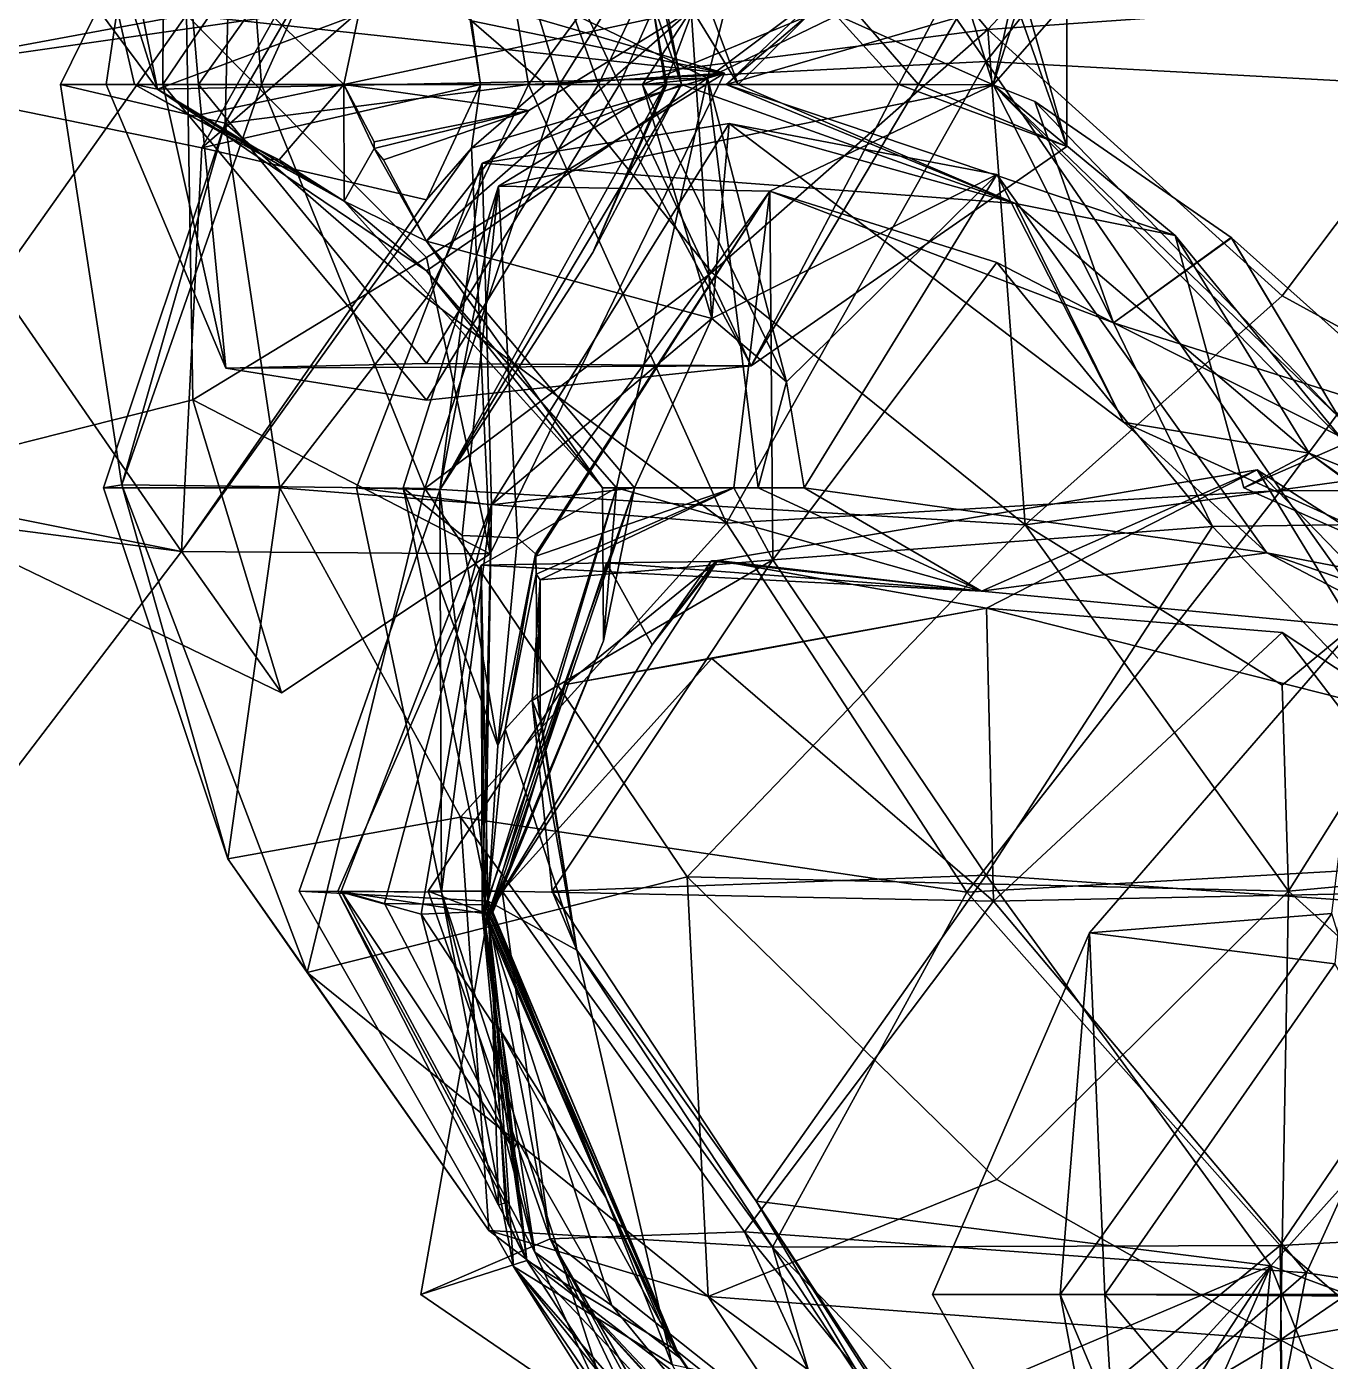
# Model space of a CAD drawing. Extents: x 290083 to 295691, y 4553739 to 4561622.
# Drawn here: x 293518.7 to 293576.3, y 4558333.8 to 4558392.8 of the extents above; entities that cross this region are included whole.
import ezdxf

# ---------------------------------------------------------------- set-up
doc = ezdxf.new("R2010")
doc.units = 0
doc.layers.add('Au_ppm_Pref_-_0_3', color=7, linetype='CONTINUOUS')

msp = doc.modelspace()

# ---------------------------------------------------------------- linework, layer by layer
at = {"layer": 'Au_ppm_Pref_-_0_3'}
for points in [[(293511.09, 4558390.552, 1906.263), (293525.807, 4558393.28, 1913.061), (293511.192, 4558409.972, 1910.026)], [(293521.367, 4558405.592, 1872.021), (293524.52, 4558389.986, 1865.019), (293511.044, 4558408.098, 1864.961)], [(293520.874, 4558401.614, 1858.257), (293511.044, 4558408.098, 1864.961), (293524.52, 4558389.986, 1865.019)], [(293543.588, 4558408.017, 1842.608), (293546.478, 4558396.239, 1844.097), (293547.665, 4558390.199, 1841.823)], [(293543.588, 4558408.017, 1842.608), (293547.665, 4558390.199, 1841.823), (293546.366, 4558393.931, 1841.191)], [(293561.434, 4558390.183, 1835.361), (293555.801, 4558408.017, 1835.92), (293549.005, 4558395.746, 1839.342)], [(293555.801, 4558408.017, 1835.92), (293561.434, 4558390.183, 1835.361), (293567.089, 4558408.017, 1831.898)], [(293561.434, 4558390.183, 1835.361), (293575.405, 4558406.075, 1835.009), (293567.089, 4558408.017, 1831.898)], [(293524.763, 4558390.199, 1900.133), (293522.249, 4558390.199, 1894.645), (293524.851, 4558407.735, 1894.645)], [(293524.851, 4558407.735, 1894.645), (293522.249, 4558390.199, 1894.645), (293526.332, 4558390.199, 1889.895)], [(293544.94, 4558390.199, 1898.667), (293524.763, 4558390.199, 1900.133), (293536.683, 4558407.835, 1900.392)], [(293536.683, 4558407.835, 1900.392), (293524.763, 4558390.199, 1900.133), (293524.851, 4558407.735, 1894.645)], [(293524.851, 4558407.735, 1894.645), (293526.332, 4558390.199, 1889.895), (293538.075, 4558406.763, 1889.91)], [(293536.987, 4558407.59, 1781.905), (293527.945, 4558405.857, 1787.737), (293529.111, 4558390.199, 1782.488)], [(293536.987, 4558407.59, 1781.905), (293529.111, 4558390.199, 1782.488), (293542.286, 4558390.199, 1778.63)], [(293549.005, 4558399.318, 1897.544), (293544.94, 4558390.199, 1898.667), (293536.683, 4558407.835, 1900.392)], [(293536.987, 4558407.59, 1781.905), (293542.286, 4558390.199, 1778.63), (293551.239, 4558404.505, 1778.082)], [(293587.15, 4558389.806, 1799.53), (293573.886, 4558407.33, 1798.32), (293600.218, 4558407.464, 1798.513)], [(293573.886, 4558407.33, 1798.32), (293561.125, 4558391.219, 1798.273), (293551.659, 4558404.862, 1797.313)], [(293587.15, 4558389.806, 1799.53), (293561.125, 4558391.219, 1798.273), (293573.886, 4558407.33, 1798.32)], [(293532.758, 4558390.199, 1857.289), (293536.21, 4558406.477, 1851.943), (293520.874, 4558401.614, 1858.257)], [(293538.075, 4558406.763, 1889.91), (293526.332, 4558390.199, 1889.895), (293544.007, 4558390.199, 1891.062)], [(293527.519, 4558388.491, 1793.156), (293538.113, 4558406.729, 1793.185), (293540.916, 4558390.199, 1797.489)], [(293527.945, 4558405.857, 1787.737), (293538.113, 4558406.729, 1793.185), (293527.519, 4558388.491, 1793.156)], [(293532.758, 4558390.199, 1857.289), (293548.102, 4558393.479, 1853.438), (293536.21, 4558406.477, 1851.943)], [(293544.007, 4558390.199, 1891.062), (293549.005, 4558400.735, 1892.217), (293538.075, 4558406.763, 1889.91)], [(293538.113, 4558406.729, 1793.185), (293551.659, 4558404.862, 1797.313), (293540.916, 4558390.199, 1797.489)], [(293574.204, 4558406.477, 1777.586), (293551.239, 4558404.505, 1778.082), (293561.199, 4558392.628, 1778.26)], [(293574.204, 4558406.477, 1777.586), (293561.199, 4558392.628, 1778.26), (293584.293, 4558394.259, 1778.395)], [(293529.111, 4558390.199, 1782.488), (293527.945, 4558405.857, 1787.737), (293520.235, 4558390.199, 1787.737)], [(293520.235, 4558390.199, 1787.737), (293527.945, 4558405.857, 1787.737), (293527.519, 4558388.491, 1793.156)], [(293561.434, 4558390.183, 1835.361), (293562.245, 4558393.856, 1837.087), (293575.405, 4558406.075, 1835.009)], [(293521.367, 4558405.592, 1872.021), (293538.748, 4558395.313, 1870.286), (293524.52, 4558389.986, 1865.019)], [(293538.792, 4558390.199, 1905.399), (293536.406, 4558405.197, 1901.524), (293526.481, 4558387.396, 1902.779)], [(293533.857, 4558393.804, 1906.523), (293526.481, 4558387.396, 1902.779), (293536.406, 4558405.197, 1901.524)], [(293538.792, 4558390.199, 1905.399), (293538.394, 4558393.011, 1906.523), (293536.406, 4558405.197, 1901.524)], [(293561.125, 4558391.219, 1798.273), (293540.916, 4558390.199, 1797.489), (293551.659, 4558404.862, 1797.313)], [(293561.199, 4558392.628, 1778.26), (293551.239, 4558404.505, 1778.082), (293542.286, 4558390.199, 1778.63)], [(293546.92, 4558398.888, 1845.064), (293564.582, 4558404.434, 1842.057), (293550.174, 4558390.199, 1841.742)], [(293564.582, 4558404.434, 1842.057), (293554.916, 4558394.694, 1841.191), (293549.645, 4558390.199, 1841.191)], [(293550.174, 4558390.199, 1841.742), (293564.582, 4558404.434, 1842.057), (293549.645, 4558390.199, 1841.191)], [(293548.814, 4558390.477, 1864.79), (293538.748, 4558395.313, 1870.286), (293552.156, 4558403.561, 1870.887)], [(293548.814, 4558390.477, 1864.79), (293552.156, 4558403.561, 1870.887), (293563.507, 4558401.489, 1866.227)], [(293523.515, 4558390.199, 1859.009), (293520.874, 4558401.614, 1858.257), (293524.52, 4558389.986, 1865.019)], [(293523.515, 4558390.199, 1859.009), (293532.758, 4558390.199, 1857.289), (293520.874, 4558401.614, 1858.257)], [(293548.814, 4558390.477, 1864.79), (293563.507, 4558401.489, 1866.227), (293561.889, 4558396.804, 1859.291)], [(293549.005, 4558400.735, 1892.217), (293544.007, 4558390.199, 1891.062), (293558.143, 4558390.199, 1893.013)], [(293549.005, 4558400.735, 1892.217), (293558.143, 4558390.199, 1893.013), (293561.605, 4558396.189, 1892.648)], [(293549.005, 4558399.318, 1897.544), (293557.279, 4558390.199, 1896.684), (293544.94, 4558390.199, 1898.667)], [(293549.005, 4558399.318, 1897.544), (293561.605, 4558398.36, 1897.365), (293557.279, 4558390.199, 1896.684)], [(293546.478, 4558396.239, 1844.097), (293546.92, 4558398.888, 1845.064), (293550.174, 4558390.199, 1841.742)], [(293557.279, 4558390.199, 1896.684), (293561.605, 4558398.36, 1897.365), (293564.7, 4558387.46, 1894.735)], [(293564.696, 4558394.571, 1894.645), (293564.7, 4558387.46, 1894.735), (293561.605, 4558398.36, 1897.365)], [(293548.814, 4558390.477, 1864.79), (293561.889, 4558396.804, 1859.291), (293545.953, 4558390.199, 1859.009)], [(293545.953, 4558390.199, 1859.009), (293561.889, 4558396.804, 1859.291), (293548.102, 4558393.479, 1853.438)], [(293546.478, 4558396.239, 1844.097), (293550.174, 4558390.199, 1841.742), (293547.665, 4558390.199, 1841.823)], [(293561.605, 4558396.189, 1892.648), (293558.143, 4558390.199, 1893.013), (293564.7, 4558387.46, 1894.735)], [(293564.696, 4558394.571, 1894.645), (293561.605, 4558396.189, 1892.648), (293564.7, 4558387.46, 1894.735)], [(293546.951, 4558390.199, 1840.222), (293549.005, 4558395.746, 1839.342), (293546.366, 4558393.931, 1841.191)], [(293546.951, 4558390.199, 1840.222), (293561.434, 4558390.183, 1835.361), (293549.005, 4558395.746, 1839.342)], [(293548.814, 4558390.477, 1864.79), (293524.52, 4558389.986, 1865.019), (293538.748, 4558395.313, 1870.286)], [(293536.406, 4558394.546, 1907.972), (293549.57, 4558390.693, 1912.593), (293525.807, 4558393.28, 1913.061)], [(293536.406, 4558394.546, 1907.972), (293538.394, 4558393.011, 1906.523), (293549.57, 4558390.693, 1912.593)], [(293554.916, 4558394.694, 1841.191), (293562.245, 4558393.856, 1837.087), (293549.645, 4558390.199, 1841.191)], [(293546.951, 4558390.199, 1840.222), (293546.366, 4558393.931, 1841.191), (293547.03, 4558390.199, 1841.191)], [(293547.665, 4558390.199, 1841.823), (293547.03, 4558390.199, 1841.191), (293546.366, 4558393.931, 1841.191)], [(293562.245, 4558393.856, 1837.087), (293561.434, 4558390.183, 1835.361), (293549.645, 4558390.199, 1841.191)], [(293584.293, 4558394.259, 1778.395), (293561.199, 4558392.628, 1778.26), (293574.204, 4558380.856, 1778.683)], [(293586.721, 4558374.02, 1782.501), (293584.293, 4558394.259, 1778.395), (293574.204, 4558380.856, 1778.683)], [(293525.807, 4558393.28, 1913.061), (293511.058, 4558372.466, 1912.159), (293503.498, 4558392.876, 1912.755)], [(293525.807, 4558393.28, 1913.061), (293526.078, 4558376.271, 1916.035), (293511.058, 4558372.466, 1912.159)], [(293533.857, 4558393.804, 1906.523), (293525.807, 4558393.28, 1913.061), (293511.09, 4558390.552, 1906.263)], [(293526.481, 4558387.396, 1902.779), (293533.857, 4558393.804, 1906.523), (293511.09, 4558390.552, 1906.263)], [(293525.807, 4558393.28, 1913.061), (293536.406, 4558382.556, 1915.854), (293526.078, 4558376.271, 1916.035)], [(293549.57, 4558390.693, 1912.593), (293536.406, 4558382.556, 1915.854), (293525.807, 4558393.28, 1913.061)], [(293532.758, 4558390.199, 1857.289), (293540.927, 4558389.044, 1855.362), (293548.102, 4558393.479, 1853.438)], [(293540.927, 4558389.044, 1855.362), (293536.406, 4558383.276, 1856.701), (293548.102, 4558393.479, 1853.438)], [(293549.005, 4558379.868, 1856.513), (293548.102, 4558393.479, 1853.438), (293536.406, 4558383.276, 1856.701)], [(293545.953, 4558390.199, 1859.009), (293548.102, 4558393.479, 1853.438), (293549.005, 4558379.868, 1856.513)], [(293538.792, 4558390.199, 1905.399), (293541.646, 4558390.199, 1906.523), (293538.394, 4558393.011, 1906.523)], [(293538.394, 4558393.011, 1906.523), (293541.646, 4558390.199, 1906.523), (293549.57, 4558390.693, 1912.593)], [(293561.199, 4558392.628, 1778.26), (293542.286, 4558390.199, 1778.63), (293549.005, 4558381.887, 1779.027)], [(293549.005, 4558381.887, 1779.027), (293562.856, 4558370.748, 1780.948), (293561.199, 4558392.628, 1778.26)], [(293574.204, 4558380.856, 1778.683), (293561.199, 4558392.628, 1778.26), (293562.856, 4558370.748, 1780.948)], [(293549.657, 4558370.823, 1799.013), (293540.916, 4558390.199, 1797.489), (293561.125, 4558391.219, 1798.273)], [(293574.153, 4558372.266, 1799.099), (293549.657, 4558370.823, 1799.013), (293561.125, 4558391.219, 1798.273)], [(293574.153, 4558372.266, 1799.099), (293561.125, 4558391.219, 1798.273), (293587.15, 4558389.806, 1799.53)], [(293511.09, 4558390.552, 1906.263), (293497.593, 4558373.206, 1906.503), (293525.578, 4558369.568, 1905.972)], [(293526.481, 4558387.396, 1902.779), (293511.09, 4558390.552, 1906.263), (293525.578, 4558369.568, 1905.972)], [(293548.814, 4558390.477, 1864.79), (293536.406, 4558381.973, 1861.751), (293524.52, 4558389.986, 1865.019)], [(293536.406, 4558382.556, 1915.854), (293549.57, 4558390.693, 1912.593), (293539.218, 4558369.471, 1912.23)], [(293548.814, 4558390.477, 1864.79), (293544.804, 4558372.381, 1860.989), (293536.406, 4558381.973, 1861.751)], [(293538.394, 4558387.388, 1906.523), (293539.218, 4558369.471, 1912.23), (293549.57, 4558390.693, 1912.593)], [(293541.646, 4558390.199, 1906.523), (293538.394, 4558387.388, 1906.523), (293549.57, 4558390.693, 1912.593)], [(293548.814, 4558390.477, 1864.79), (293551.058, 4558372.381, 1859.976), (293544.804, 4558372.381, 1860.989)], [(293548.814, 4558390.477, 1864.79), (293545.953, 4558390.199, 1859.009), (293552.312, 4558377.058, 1859.009)], [(293548.814, 4558390.477, 1864.79), (293552.312, 4558377.058, 1859.009), (293551.058, 4558372.381, 1859.976)], [(293529.111, 4558390.199, 1782.488), (293520.235, 4558390.199, 1787.737), (293522.949, 4558372.519, 1787.79)], [(293520.235, 4558390.199, 1787.737), (293527.519, 4558388.491, 1793.156), (293522.949, 4558372.519, 1787.79)], [(293524.763, 4558390.199, 1900.133), (293527.549, 4558377.673, 1894.645), (293522.249, 4558390.199, 1894.645)], [(293522.249, 4558390.199, 1894.645), (293527.549, 4558377.673, 1894.645), (293526.332, 4558390.199, 1889.895)], [(293536.334, 4558372.356, 1781.758), (293529.111, 4558390.199, 1782.488), (293522.949, 4558372.519, 1787.79)], [(293523.515, 4558390.199, 1859.009), (293529.465, 4558386.9, 1859.221), (293526.048, 4558388.79, 1859.009)], [(293524.52, 4558389.986, 1865.019), (293529.465, 4558386.9, 1859.221), (293523.515, 4558390.199, 1859.009)], [(293523.515, 4558390.199, 1859.009), (293526.048, 4558388.79, 1859.009), (293532.758, 4558390.199, 1857.289)], [(293524.52, 4558389.986, 1865.019), (293532.766, 4558385.051, 1859.009), (293529.465, 4558386.9, 1859.221)], [(293536.406, 4558381.973, 1861.751), (293532.766, 4558385.051, 1859.009), (293524.52, 4558389.986, 1865.019)], [(293544.94, 4558390.199, 1898.667), (293536.406, 4558376.259, 1899.292), (293524.763, 4558390.199, 1900.133)], [(293524.763, 4558390.199, 1900.133), (293536.406, 4558376.259, 1899.292), (293527.549, 4558377.673, 1894.645)], [(293529.894, 4558386.868, 1858.935), (293532.758, 4558390.199, 1857.289), (293526.048, 4558388.79, 1859.009)], [(293527.549, 4558377.673, 1894.645), (293536.406, 4558377.875, 1890.537), (293526.332, 4558390.199, 1889.895)], [(293544.007, 4558390.199, 1891.062), (293526.332, 4558390.199, 1889.895), (293536.406, 4558377.875, 1890.537)], [(293538.792, 4558390.199, 1905.399), (293526.481, 4558387.396, 1902.779), (293536.406, 4558385.107, 1904.826)], [(293527.519, 4558388.491, 1793.156), (293540.916, 4558390.199, 1797.489), (293536.406, 4558380.773, 1796.473)], [(293542.286, 4558390.199, 1778.63), (293529.111, 4558390.199, 1782.488), (293536.334, 4558372.356, 1781.758)], [(293532.766, 4558385.051, 1859.009), (293532.758, 4558390.199, 1857.289), (293529.894, 4558386.868, 1858.935)], [(293532.758, 4558390.199, 1857.289), (293534.09, 4558387.374, 1857.174), (293534.095, 4558387.661, 1857.073)], [(293532.766, 4558385.051, 1859.009), (293534.09, 4558387.374, 1857.174), (293532.758, 4558390.199, 1857.289)], [(293534.095, 4558387.661, 1857.073), (293540.927, 4558389.044, 1855.362), (293532.758, 4558390.199, 1857.289)], [(293549.005, 4558381.887, 1779.027), (293542.286, 4558390.199, 1778.63), (293536.334, 4558372.356, 1781.758)], [(293538.792, 4558390.199, 1905.399), (293536.406, 4558385.107, 1904.826), (293538.394, 4558387.388, 1906.523)], [(293544.94, 4558390.199, 1898.667), (293550.747, 4558377.765, 1894.645), (293536.406, 4558376.259, 1899.292)], [(293550.747, 4558377.765, 1894.645), (293544.007, 4558390.199, 1891.062), (293536.406, 4558377.875, 1890.537)], [(293549.657, 4558370.823, 1799.013), (293536.406, 4558380.773, 1796.473), (293540.916, 4558390.199, 1797.489)], [(293546.951, 4558390.199, 1840.222), (293543.753, 4558382.771, 1841.191), (293536.993, 4558372.289, 1841.123)], [(293546.951, 4558390.199, 1840.222), (293536.993, 4558372.289, 1841.123), (293539.581, 4558385.709, 1835.251)], [(293536.993, 4558372.289, 1841.123), (293543.753, 4558382.771, 1841.191), (293547.665, 4558390.199, 1841.823)], [(293536.993, 4558372.289, 1841.123), (293547.665, 4558390.199, 1841.823), (293538.864, 4558386.723, 1847.13)], [(293538.792, 4558390.199, 1905.399), (293538.394, 4558387.388, 1906.523), (293541.646, 4558390.199, 1906.523)], [(293562.432, 4558384.94, 1847.446), (293538.864, 4558386.723, 1847.13), (293547.665, 4558390.199, 1841.823)], [(293546.951, 4558390.199, 1840.222), (293539.581, 4558385.709, 1835.251), (293561.434, 4558390.183, 1835.361)], [(293539.581, 4558385.709, 1835.251), (293551.571, 4558385.492, 1829.672), (293561.434, 4558390.183, 1835.361)], [(293546.951, 4558390.199, 1840.222), (293547.03, 4558390.199, 1841.191), (293543.753, 4558382.771, 1841.191)], [(293547.665, 4558390.199, 1841.823), (293543.753, 4558382.771, 1841.191), (293547.03, 4558390.199, 1841.191)], [(293558.143, 4558390.199, 1893.013), (293544.007, 4558390.199, 1891.062), (293550.747, 4558377.765, 1894.645)], [(293544.94, 4558390.199, 1898.667), (293557.279, 4558390.199, 1896.684), (293550.747, 4558377.765, 1894.645)], [(293545.953, 4558390.199, 1859.009), (293549.005, 4558379.868, 1856.513), (293552.312, 4558377.058, 1859.009)], [(293562.432, 4558384.94, 1847.446), (293547.665, 4558390.199, 1841.823), (293550.174, 4558390.199, 1841.742)], [(293562.432, 4558384.94, 1847.446), (293550.174, 4558390.199, 1841.742), (293549.645, 4558390.199, 1841.191)], [(293562.432, 4558384.94, 1847.446), (293549.645, 4558390.199, 1841.191), (293569.482, 4558383.522, 1841.191)], [(293569.482, 4558383.522, 1841.191), (293549.645, 4558390.199, 1841.191), (293561.434, 4558390.183, 1835.361)], [(293557.279, 4558390.199, 1896.684), (293564.7, 4558387.46, 1894.735), (293550.747, 4558377.765, 1894.645)], [(293550.747, 4558377.765, 1894.645), (293564.7, 4558387.46, 1894.735), (293558.143, 4558390.199, 1893.013)], [(293561.434, 4558390.183, 1835.361), (293551.571, 4558385.492, 1829.672), (293566.762, 4558379.675, 1829.312)], [(293566.762, 4558379.675, 1829.312), (293563.276, 4558389.447, 1834.734), (293561.434, 4558390.183, 1835.361)], [(293563.276, 4558389.447, 1834.734), (293576.705, 4558375.509, 1835.237), (293561.434, 4558390.183, 1835.361)], [(293577.01, 4558374.341, 1835.752), (293561.434, 4558390.183, 1835.361), (293576.705, 4558375.509, 1835.237)], [(293577.01, 4558374.341, 1835.752), (293569.482, 4558383.522, 1841.191), (293561.434, 4558390.183, 1835.361)], [(293597.127, 4558372.184, 1800.801), (293574.153, 4558372.266, 1799.099), (293587.15, 4558389.806, 1799.53)], [(293566.762, 4558379.675, 1829.312), (293571.95, 4558383.445, 1830.501), (293563.276, 4558389.447, 1834.734)], [(293571.95, 4558383.445, 1830.501), (293576.716, 4558375.504, 1835.227), (293563.276, 4558389.447, 1834.734)], [(293576.716, 4558375.504, 1835.227), (293576.705, 4558375.509, 1835.237), (293563.276, 4558389.447, 1834.734)], [(293529.465, 4558386.9, 1859.221), (293529.894, 4558386.868, 1858.935), (293526.048, 4558388.79, 1859.009)], [(293534.09, 4558387.374, 1857.174), (293540.927, 4558389.044, 1855.362), (293534.095, 4558387.661, 1857.073)], [(293534.511, 4558386.872, 1857.006), (293540.927, 4558389.044, 1855.362), (293534.09, 4558387.374, 1857.174)], [(293534.511, 4558386.872, 1857.006), (293536.406, 4558383.276, 1856.701), (293540.927, 4558389.044, 1855.362)], [(293522.145, 4558372.381, 1793.676), (293527.519, 4558388.491, 1793.156), (293529.932, 4558372.381, 1796.728)], [(293527.519, 4558388.491, 1793.156), (293522.145, 4558372.381, 1793.676), (293522.949, 4558372.519, 1787.79)], [(293527.519, 4558388.491, 1793.156), (293536.406, 4558380.773, 1796.473), (293529.932, 4558372.381, 1796.728)], [(293549.783, 4558388.474, 1852.861), (293539.285, 4558371.638, 1852.815), (293538.864, 4558386.723, 1847.13)], [(293549.783, 4558388.474, 1852.861), (293538.864, 4558386.723, 1847.13), (293562.432, 4558384.94, 1847.446)], [(293549.005, 4558379.868, 1856.513), (293539.285, 4558371.638, 1852.815), (293549.783, 4558388.474, 1852.861)], [(293561.605, 4558386.227, 1857.685), (293549.005, 4558379.868, 1856.513), (293549.783, 4558388.474, 1852.861)], [(293561.605, 4558386.227, 1857.685), (293549.783, 4558388.474, 1852.861), (293567.195, 4558375.288, 1853.069)], [(293567.195, 4558375.288, 1853.069), (293549.783, 4558388.474, 1852.861), (293562.432, 4558384.94, 1847.446)], [(293525.578, 4558369.568, 1905.972), (293536.406, 4558385.107, 1904.826), (293526.481, 4558387.396, 1902.779)], [(293538.394, 4558387.388, 1906.523), (293525.578, 4558369.568, 1905.972), (293539.218, 4558369.471, 1912.23)], [(293538.394, 4558387.388, 1906.523), (293536.406, 4558385.107, 1904.826), (293525.578, 4558369.568, 1905.972)], [(293532.766, 4558385.051, 1859.009), (293536.406, 4558383.276, 1856.701), (293534.09, 4558387.374, 1857.174)], [(293534.09, 4558387.374, 1857.174), (293536.406, 4558383.276, 1856.701), (293534.511, 4558386.872, 1857.006)], [(293529.465, 4558386.9, 1859.221), (293532.766, 4558385.051, 1859.009), (293530.316, 4558386.414, 1859.009)], [(293529.894, 4558386.868, 1858.935), (293529.465, 4558386.9, 1859.221), (293530.316, 4558386.414, 1859.009)], [(293530.316, 4558386.414, 1859.009), (293532.766, 4558385.051, 1859.009), (293529.894, 4558386.868, 1858.935)], [(293539.285, 4558371.638, 1852.815), (293533.309, 4558372.381, 1847.13), (293538.864, 4558386.723, 1847.13)], [(293538.864, 4558386.723, 1847.13), (293533.309, 4558372.381, 1847.13), (293536.993, 4558372.289, 1841.123)], [(293561.605, 4558386.227, 1857.685), (293552.312, 4558377.058, 1859.009), (293549.005, 4558379.868, 1856.513)], [(293553.098, 4558372.381, 1859.009), (293552.312, 4558377.058, 1859.009), (293561.605, 4558386.227, 1857.685)], [(293553.098, 4558372.381, 1859.009), (293561.605, 4558386.227, 1857.685), (293573.527, 4558369.51, 1858.677)], [(293573.527, 4558369.51, 1858.677), (293561.605, 4558386.227, 1857.685), (293567.195, 4558375.288, 1853.069)], [(293539.581, 4558385.709, 1835.251), (293535.374, 4558372.381, 1835.251), (293537.99, 4558370.281, 1832.523)], [(293539.581, 4558385.709, 1835.251), (293536.993, 4558372.289, 1841.123), (293535.374, 4558372.381, 1835.251)], [(293540.424, 4558370.171, 1830.469), (293539.581, 4558385.709, 1835.251), (293537.99, 4558370.281, 1832.523)], [(293539.581, 4558385.709, 1835.251), (293540.424, 4558370.171, 1830.469), (293551.571, 4558385.492, 1829.672)], [(293536.406, 4558381.973, 1861.751), (293544.177, 4558372.381, 1859.009), (293532.766, 4558385.051, 1859.009)], [(293544.177, 4558372.381, 1859.009), (293536.406, 4558383.276, 1856.701), (293532.766, 4558385.051, 1859.009)], [(293541.221, 4558369.472, 1829.904), (293551.571, 4558385.492, 1829.672), (293540.424, 4558370.171, 1830.469)], [(293541.244, 4558369.362, 1829.862), (293551.571, 4558385.492, 1829.672), (293541.221, 4558369.472, 1829.904)], [(293551.571, 4558385.492, 1829.672), (293541.244, 4558369.362, 1829.862), (293549.982, 4558372.381, 1829.312)], [(293551.571, 4558385.492, 1829.672), (293549.982, 4558372.381, 1829.312), (293551.705, 4558369.195, 1825.707)], [(293566.762, 4558379.675, 1829.312), (293551.571, 4558385.492, 1829.672), (293561.605, 4558382.336, 1825.994)], [(293551.571, 4558385.492, 1829.672), (293551.705, 4558369.195, 1825.707), (293561.605, 4558382.336, 1825.994)], [(293562.432, 4558384.94, 1847.446), (293575.398, 4558373.908, 1847.199), (293567.195, 4558375.288, 1853.069)], [(293569.482, 4558383.522, 1841.191), (293575.398, 4558373.908, 1847.199), (293562.432, 4558384.94, 1847.446)], [(293549.005, 4558379.868, 1856.513), (293536.406, 4558383.276, 1856.701), (293545.598, 4558372.381, 1857.402)], [(293544.177, 4558372.381, 1859.009), (293545.598, 4558372.381, 1857.402), (293536.406, 4558383.276, 1856.701)], [(293566.762, 4558379.675, 1829.312), (293571.97, 4558383.425, 1830.5), (293571.95, 4558383.445, 1830.501)], [(293566.762, 4558379.675, 1829.312), (293581.349, 4558375.047, 1829.999), (293571.97, 4558383.425, 1830.5)], [(293572.515, 4558372.381, 1841.191), (293575.398, 4558373.908, 1847.199), (293569.482, 4558383.522, 1841.191)], [(293569.482, 4558383.522, 1841.191), (293577.01, 4558374.341, 1835.752), (293572.515, 4558372.381, 1841.191)], [(293571.95, 4558383.445, 1830.501), (293571.97, 4558383.425, 1830.5), (293576.716, 4558375.504, 1835.227)], [(293581.349, 4558375.047, 1829.999), (293576.716, 4558375.504, 1835.227), (293571.97, 4558383.425, 1830.5)], [(293536.406, 4558382.556, 1915.854), (293539.218, 4558369.471, 1912.23), (293526.078, 4558376.271, 1916.035)], [(293561.605, 4558382.336, 1825.994), (293551.705, 4558369.195, 1825.707), (293571.129, 4558370.67, 1825.392)], [(293566.762, 4558379.675, 1829.312), (293561.605, 4558382.336, 1825.994), (293571.129, 4558370.67, 1825.392)], [(293562.856, 4558370.748, 1780.948), (293549.005, 4558381.887, 1779.027), (293536.334, 4558372.356, 1781.758)], [(293536.406, 4558381.973, 1861.751), (293544.804, 4558372.381, 1860.989), (293544.177, 4558372.381, 1859.009)], [(293586.721, 4558374.02, 1782.501), (293574.204, 4558380.856, 1778.683), (293562.856, 4558370.748, 1780.948)], [(293549.657, 4558370.823, 1799.013), (293529.932, 4558372.381, 1796.728), (293536.406, 4558380.773, 1796.473)], [(293549.005, 4558379.868, 1856.513), (293545.598, 4558372.381, 1857.402), (293539.285, 4558371.638, 1852.815)], [(293584.334, 4558370.854, 1829.573), (293581.349, 4558375.047, 1829.999), (293566.762, 4558379.675, 1829.312)], [(293584.334, 4558370.854, 1829.573), (293566.762, 4558379.675, 1829.312), (293571.129, 4558370.67, 1825.392)], [(293527.549, 4558377.673, 1894.645), (293550.747, 4558377.765, 1894.645), (293536.406, 4558377.875, 1890.537)], [(293536.406, 4558376.259, 1899.292), (293550.747, 4558377.765, 1894.645), (293527.549, 4558377.673, 1894.645)], [(293553.098, 4558372.381, 1859.009), (293551.058, 4558372.381, 1859.976), (293552.312, 4558377.058, 1859.009)], [(293530.001, 4558363.322, 1912.463), (293511.058, 4558372.466, 1912.159), (293526.078, 4558376.271, 1916.035)], [(293530.001, 4558363.322, 1912.463), (293526.078, 4558376.271, 1916.035), (293539.218, 4558369.471, 1912.23)], [(293573.527, 4558369.51, 1858.677), (293567.195, 4558375.288, 1853.069), (293584.606, 4558367.376, 1852.437)], [(293575.398, 4558373.908, 1847.199), (293584.606, 4558367.376, 1852.437), (293567.195, 4558375.288, 1853.069)], [(293586.721, 4558374.02, 1782.501), (293562.856, 4558370.748, 1780.948), (293574.204, 4558363.673, 1784.834)], [(293572.515, 4558372.381, 1841.191), (293577.01, 4558374.341, 1835.752), (293584.944, 4558366.875, 1842.15)], [(293575.398, 4558373.908, 1847.199), (293572.515, 4558372.381, 1841.191), (293584.944, 4558366.875, 1842.15)], [(293586.721, 4558374.02, 1782.501), (293574.204, 4558363.673, 1784.834), (293574.488, 4558354.563, 1783.472)], [(293586.721, 4558374.02, 1782.501), (293574.488, 4558354.563, 1783.472), (293597.354, 4558356.659, 1783.462)], [(293584.606, 4558367.376, 1852.437), (293575.398, 4558373.908, 1847.199), (293594.879, 4558365.985, 1847.13)], [(293594.879, 4558365.985, 1847.13), (293575.398, 4558373.908, 1847.199), (293584.944, 4558366.875, 1842.15)], [(293525.578, 4558369.568, 1905.972), (293497.593, 4558373.206, 1906.503), (293512.896, 4558352.935, 1906.23)], [(293549.273, 4558369.166, 1871.392), (293573.097, 4558373.182, 1871.093), (293561.152, 4558367.06, 1876.648)], [(293560.931, 4558367.824, 1864.972), (293573.097, 4558373.182, 1871.093), (293549.273, 4558369.166, 1871.392)], [(293584.984, 4558365.542, 1863.526), (293573.097, 4558373.182, 1871.093), (293560.931, 4558367.824, 1864.972)], [(293561.152, 4558367.06, 1876.648), (293573.097, 4558373.182, 1871.093), (293579.717, 4558362.36, 1876.827)], [(293573.097, 4558373.182, 1871.093), (293588.506, 4558357.262, 1871.699), (293579.717, 4558362.36, 1876.827)], [(293573.097, 4558373.182, 1871.093), (293584.984, 4558365.542, 1863.526), (293588.506, 4558357.262, 1871.699)], [(293511.058, 4558372.466, 1912.159), (293530.001, 4558363.322, 1912.463), (293525.578, 4558369.568, 1905.972)], [(293511.058, 4558372.466, 1912.159), (293525.578, 4558369.568, 1905.972), (293512.896, 4558352.935, 1906.23)], [(293522.145, 4558372.381, 1793.676), (293527.636, 4558355.995, 1792.924), (293522.949, 4558372.519, 1787.79)], [(293527.636, 4558355.995, 1792.924), (293522.145, 4558372.381, 1793.676), (293529.932, 4558372.381, 1796.728)], [(293536.334, 4558372.356, 1781.758), (293522.949, 4558372.519, 1787.79), (293531.133, 4558350.978, 1786.525)], [(293527.636, 4558355.995, 1792.924), (293531.133, 4558350.978, 1786.525), (293522.949, 4558372.519, 1787.79)], [(293537.904, 4558357.841, 1797.817), (293527.636, 4558355.995, 1792.924), (293529.932, 4558372.381, 1796.728)], [(293549.657, 4558370.823, 1799.013), (293537.904, 4558357.841, 1797.817), (293529.932, 4558372.381, 1796.728)], [(293537.072, 4558354.523, 1847.163), (293530.782, 4558354.563, 1841.191), (293536.993, 4558372.289, 1841.123)], [(293536.993, 4558372.289, 1841.123), (293530.782, 4558354.563, 1841.191), (293539.135, 4558354.121, 1834.776)], [(293547.918, 4558355.193, 1783.067), (293536.334, 4558372.356, 1781.758), (293531.133, 4558350.978, 1786.525)], [(293539.285, 4558371.638, 1852.815), (293537.072, 4558354.523, 1847.163), (293533.309, 4558372.381, 1847.13)], [(293533.309, 4558372.381, 1847.13), (293537.072, 4558354.523, 1847.163), (293536.993, 4558372.289, 1841.123)], [(293539.554, 4558361.001, 1832.707), (293537.99, 4558370.281, 1832.523), (293535.374, 4558372.381, 1835.251)], [(293535.374, 4558372.381, 1835.251), (293539.135, 4558354.121, 1834.776), (293539.554, 4558361.001, 1832.707)], [(293536.993, 4558372.289, 1841.123), (293539.135, 4558354.121, 1834.776), (293535.374, 4558372.381, 1835.251)], [(293562.856, 4558370.748, 1780.948), (293536.334, 4558372.356, 1781.758), (293547.918, 4558355.193, 1783.067)], [(293544.804, 4558372.381, 1860.989), (293538.816, 4558368.973, 1864.948), (293538.973, 4558353.634, 1859.437)], [(293560.931, 4558367.824, 1864.972), (293538.816, 4558368.973, 1864.948), (293544.804, 4558372.381, 1860.989)], [(293538.973, 4558353.634, 1859.437), (293539.218, 4558353.578, 1859.206), (293544.804, 4558372.381, 1860.989)], [(293539.295, 4558353.709, 1859.049), (293539, 4558353.897, 1858.757), (293545.598, 4558372.381, 1857.402)], [(293539, 4558353.897, 1858.757), (293539.285, 4558371.638, 1852.815), (293545.598, 4558372.381, 1857.402)], [(293539.218, 4558353.578, 1859.206), (293544.225, 4558365.62, 1859.009), (293544.804, 4558372.381, 1860.989)], [(293544.225, 4558365.62, 1859.009), (293539.295, 4558353.709, 1859.049), (293545.598, 4558372.381, 1857.402)], [(293541.257, 4558368.562, 1829.832), (293549.982, 4558372.381, 1829.312), (293541.244, 4558369.362, 1829.862)], [(293541.257, 4558368.562, 1829.832), (293541.422, 4558368.319, 1829.542), (293549.982, 4558372.381, 1829.312)], [(293551.705, 4558369.195, 1825.707), (293549.982, 4558372.381, 1829.312), (293541.422, 4558368.319, 1829.542)], [(293544.225, 4558365.62, 1859.009), (293544.177, 4558372.381, 1859.009), (293544.804, 4558372.381, 1860.989)], [(293544.225, 4558365.62, 1859.009), (293545.598, 4558372.381, 1857.402), (293544.177, 4558372.381, 1859.009)], [(293560.931, 4558367.824, 1864.972), (293544.804, 4558372.381, 1860.989), (293551.058, 4558372.381, 1859.976)], [(293574.153, 4558372.266, 1799.099), (293560.276, 4558354.523, 1800.284), (293549.657, 4558370.823, 1799.013)], [(293553.098, 4558372.381, 1859.009), (293560.931, 4558367.824, 1864.972), (293551.058, 4558372.381, 1859.976)], [(293553.098, 4558372.381, 1859.009), (293573.527, 4558369.51, 1858.677), (293560.931, 4558367.824, 1864.972)], [(293560.276, 4558354.523, 1800.284), (293574.153, 4558372.266, 1799.099), (293585.731, 4558355.96, 1800.816)], [(293585.731, 4558355.96, 1800.816), (293574.153, 4558372.266, 1799.099), (293597.127, 4558372.184, 1800.801)], [(293539.285, 4558371.638, 1852.815), (293534.557, 4558354.024, 1854.902), (293532.639, 4558354.563, 1853.069)], [(293539.285, 4558371.638, 1852.815), (293532.639, 4558354.563, 1853.069), (293537.072, 4558354.523, 1847.163)], [(293539.285, 4558371.638, 1852.815), (293538.876, 4558353.964, 1858.628), (293534.557, 4558354.024, 1854.902)], [(293539.285, 4558371.638, 1852.815), (293539, 4558353.897, 1858.757), (293538.876, 4558353.964, 1858.628)], [(293549.657, 4558370.823, 1799.013), (293560.276, 4558354.523, 1800.284), (293537.904, 4558357.841, 1797.817)], [(293584.334, 4558370.854, 1829.573), (293571.129, 4558370.67, 1825.392), (293587.555, 4558353.433, 1823.708)], [(293539.554, 4558361.001, 1832.707), (293540.424, 4558370.171, 1830.469), (293537.99, 4558370.281, 1832.523)], [(293574.488, 4558354.563, 1783.472), (293562.856, 4558370.748, 1780.948), (293547.918, 4558355.193, 1783.067)], [(293571.129, 4558370.67, 1825.392), (293551.705, 4558369.195, 1825.707), (293561.132, 4558355.278, 1824.582)], [(293571.129, 4558370.67, 1825.392), (293561.132, 4558355.278, 1824.582), (293587.555, 4558353.433, 1823.708)], [(293562.856, 4558370.748, 1780.948), (293574.488, 4558354.563, 1783.472), (293574.204, 4558363.673, 1784.834)], [(293539.554, 4558361.001, 1832.707), (293541.221, 4558369.472, 1829.904), (293540.424, 4558370.171, 1830.469)], [(293530.001, 4558363.322, 1912.463), (293539.218, 4558369.471, 1912.23), (293525.578, 4558369.568, 1905.972)], [(293538.816, 4558368.973, 1864.948), (293544.359, 4558369.075, 1868.364), (293539.131, 4558353.547, 1871.28)], [(293560.931, 4558367.824, 1864.972), (293544.359, 4558369.075, 1868.364), (293538.816, 4558368.973, 1864.948)], [(293546.375, 4558365.448, 1871.064), (293549.273, 4558369.166, 1871.392), (293539.131, 4558353.547, 1871.28)], [(293542.544, 4558363.702, 1876.827), (293539.131, 4558353.547, 1871.28), (293549.273, 4558369.166, 1871.392)], [(293539.131, 4558353.547, 1871.28), (293544.359, 4558369.075, 1868.364), (293546.375, 4558365.448, 1871.064)], [(293539.884, 4558361.715, 1832.141), (293541.221, 4558369.472, 1829.904), (293539.554, 4558361.001, 1832.707)], [(293541.257, 4558368.562, 1829.832), (293541.221, 4558369.472, 1829.904), (293539.884, 4558361.715, 1832.141)], [(293541.422, 4558368.317, 1829.542), (293541.075, 4558362.993, 1828.384), (293551.705, 4558369.195, 1825.707)], [(293541.075, 4558362.993, 1828.384), (293541.954, 4558354.563, 1825.988), (293551.705, 4558369.195, 1825.707)], [(293541.221, 4558369.472, 1829.904), (293541.257, 4558368.562, 1829.832), (293541.244, 4558369.362, 1829.862)], [(293541.422, 4558368.319, 1829.542), (293541.422, 4558368.317, 1829.542), (293551.705, 4558369.195, 1825.707)], [(293541.954, 4558354.563, 1825.988), (293561.132, 4558355.278, 1824.582), (293551.705, 4558369.195, 1825.707)], [(293561.152, 4558367.06, 1876.648), (293542.544, 4558363.702, 1876.827), (293549.273, 4558369.166, 1871.392)], [(293544.359, 4558369.075, 1868.364), (293560.931, 4558367.824, 1864.972), (293549.176, 4558369.133, 1871.059)], [(293544.359, 4558369.075, 1868.364), (293549.176, 4558369.133, 1871.059), (293546.375, 4558365.448, 1871.064)], [(293549.273, 4558369.166, 1871.392), (293546.375, 4558365.448, 1871.064), (293549.002, 4558369.161, 1871.225)], [(293546.375, 4558365.448, 1871.064), (293549.176, 4558369.133, 1871.059), (293549.002, 4558369.161, 1871.225)], [(293549.176, 4558369.133, 1871.059), (293549.273, 4558369.166, 1871.392), (293549.002, 4558369.161, 1871.225)], [(293549.176, 4558369.133, 1871.059), (293560.931, 4558367.824, 1864.972), (293549.273, 4558369.166, 1871.392)], [(293573.527, 4558369.51, 1858.677), (293584.984, 4558365.542, 1863.526), (293560.931, 4558367.824, 1864.972)], [(293573.527, 4558369.51, 1858.677), (293589.493, 4558361.171, 1858.074), (293584.984, 4558365.542, 1863.526)], [(293573.527, 4558369.51, 1858.677), (293584.606, 4558367.376, 1852.437), (293589.493, 4558361.171, 1858.074)], [(293536.166, 4558353.553, 1861.651), (293538.816, 4558368.973, 1864.948), (293532.483, 4558354.563, 1864.948)], [(293539.131, 4558353.547, 1871.28), (293532.483, 4558354.563, 1864.948), (293538.816, 4558368.973, 1864.948)], [(293536.166, 4558353.553, 1861.651), (293538.867, 4558353.666, 1859.533), (293538.816, 4558368.973, 1864.948)], [(293538.973, 4558353.634, 1859.437), (293538.816, 4558368.973, 1864.948), (293538.867, 4558353.666, 1859.533)], [(293541.296, 4558363.283, 1829.704), (293541.257, 4558368.562, 1829.832), (293539.884, 4558361.715, 1832.141)], [(293541.296, 4558363.283, 1829.704), (293541.422, 4558368.319, 1829.542), (293541.257, 4558368.562, 1829.832)], [(293541.075, 4558362.993, 1828.384), (293541.422, 4558368.317, 1829.542), (293541.429, 4558362.15, 1829.459)], [(293541.296, 4558363.283, 1829.704), (293541.422, 4558368.317, 1829.542), (293541.422, 4558368.319, 1829.542)], [(293541.429, 4558362.15, 1829.459), (293541.422, 4558368.317, 1829.542), (293541.296, 4558363.283, 1829.704)], [(293561.152, 4558367.06, 1876.648), (293549.005, 4558364.837, 1880.251), (293542.544, 4558363.702, 1876.827)], [(293561.152, 4558367.06, 1876.648), (293561.454, 4558354.129, 1882.27), (293549.005, 4558364.837, 1880.251)], [(293579.717, 4558362.36, 1876.827), (293574.204, 4558365.992, 1880.636), (293561.152, 4558367.06, 1876.648)], [(293561.152, 4558367.06, 1876.648), (293574.204, 4558365.992, 1880.636), (293561.454, 4558354.129, 1882.27)], [(293576.408, 4558353.587, 1924.684), (293578.031, 4558366.968, 1930.281), (293565.692, 4558352.732, 1930.281)], [(293565.692, 4558352.732, 1930.281), (293578.031, 4558366.968, 1930.281), (293576.535, 4558351.362, 1935.38)], [(293539.303, 4558353.567, 1859.123), (293544.225, 4558365.62, 1859.009), (293539.218, 4558353.578, 1859.206)], [(293544.225, 4558365.62, 1859.009), (293539.305, 4558353.707, 1859.061), (293539.295, 4558353.709, 1859.049)], [(293544.225, 4558365.62, 1859.009), (293539.303, 4558353.567, 1859.123), (293539.305, 4558353.707, 1859.061)], [(293582.953, 4558354.563, 1880.951), (293561.454, 4558354.129, 1882.27), (293574.204, 4558365.992, 1880.636)], [(293582.953, 4558354.563, 1880.951), (293574.204, 4558365.992, 1880.636), (293579.717, 4558362.36, 1876.827)], [(293539.756, 4558354.563, 1881.187), (293549.005, 4558364.837, 1880.251), (293561.454, 4558354.129, 1882.27)], [(293539.756, 4558354.563, 1881.187), (293542.544, 4558363.702, 1876.827), (293549.005, 4558364.837, 1880.251)], [(293539.756, 4558354.563, 1881.187), (293536.478, 4558354.563, 1876.827), (293542.544, 4558363.702, 1876.827)], [(293542.544, 4558363.702, 1876.827), (293536.478, 4558354.563, 1876.827), (293539.131, 4558353.547, 1871.28)], [(293543.048, 4558351.959, 1829.312), (293541.296, 4558363.283, 1829.704), (293539.884, 4558361.715, 1832.141)], [(293541.429, 4558362.15, 1829.459), (293541.296, 4558363.283, 1829.704), (293543.048, 4558351.959, 1829.312)], [(293543.048, 4558351.959, 1829.312), (293541.075, 4558362.993, 1828.384), (293541.429, 4558362.15, 1829.459)], [(293541.954, 4558354.563, 1825.988), (293541.075, 4558362.993, 1828.384), (293543.048, 4558351.959, 1829.312)], [(293543.048, 4558351.959, 1829.312), (293539.884, 4558361.715, 1832.141), (293539.135, 4558354.121, 1834.776)], [(293539.884, 4558361.715, 1832.141), (293539.554, 4558361.001, 1832.707), (293539.135, 4558354.121, 1834.776)], [(293537.904, 4558357.841, 1797.817), (293539.162, 4558339.573, 1792.988), (293527.636, 4558355.995, 1792.924)], [(293537.904, 4558357.841, 1797.817), (293560.276, 4558354.523, 1800.284), (293551.697, 4558338.844, 1797.647)], [(293537.904, 4558357.841, 1797.817), (293551.697, 4558338.844, 1797.647), (293539.162, 4558339.573, 1792.988)], [(293574.488, 4558354.563, 1783.472), (293586.803, 4558343.402, 1784.016), (293597.354, 4558356.659, 1783.462)], [(293531.133, 4558350.978, 1786.525), (293527.636, 4558355.995, 1792.924), (293539.162, 4558339.573, 1792.988)], [(293574.123, 4558338.914, 1799.156), (293560.276, 4558354.523, 1800.284), (293585.731, 4558355.96, 1800.816)], [(293596.323, 4558340.101, 1798.736), (293574.123, 4558338.914, 1799.156), (293585.731, 4558355.96, 1800.816)], [(293547.918, 4558355.193, 1783.067), (293531.133, 4558350.978, 1786.525), (293548.85, 4558336.669, 1787.721)], [(293541.954, 4558354.563, 1825.988), (293550.977, 4558340.867, 1825.676), (293561.132, 4558355.278, 1824.582)], [(293574.488, 4558354.563, 1783.472), (293547.918, 4558355.193, 1783.067), (293561.605, 4558341.83, 1783.492)], [(293547.918, 4558355.193, 1783.067), (293548.85, 4558336.669, 1787.721), (293561.605, 4558341.83, 1783.492)], [(293561.132, 4558355.278, 1824.582), (293550.977, 4558340.867, 1825.676), (293573.706, 4558338.018, 1822.64)], [(293587.555, 4558353.433, 1823.708), (293561.132, 4558355.278, 1824.582), (293573.706, 4558338.018, 1822.64)], [(293537.072, 4558354.523, 1847.163), (293540.246, 4558337.988, 1841.935), (293530.782, 4558354.563, 1841.191)], [(293530.782, 4558354.563, 1841.191), (293540.246, 4558337.988, 1841.935), (293539.135, 4558354.121, 1834.776)], [(293539.583, 4558340.696, 1865.665), (293536.166, 4558353.553, 1861.651), (293532.483, 4558354.563, 1864.948)], [(293532.483, 4558354.563, 1864.948), (293539.883, 4558340.794, 1866.018), (293539.583, 4558340.696, 1865.665)], [(293539.883, 4558340.794, 1866.018), (293532.483, 4558354.563, 1864.948), (293539.131, 4558353.547, 1871.28)], [(293534.557, 4558354.024, 1854.902), (293540.27, 4558343.155, 1854.281), (293532.639, 4558354.563, 1853.069)], [(293532.639, 4558354.563, 1853.069), (293540.27, 4558343.155, 1854.281), (293541.195, 4558338.614, 1852.356)], [(293532.639, 4558354.563, 1853.069), (293541.195, 4558338.614, 1852.356), (293537.072, 4558354.523, 1847.163)], [(293539.756, 4558354.563, 1881.187), (293541.874, 4558339.205, 1876.328), (293536.478, 4558354.563, 1876.827)], [(293536.478, 4558354.563, 1876.827), (293541.874, 4558339.205, 1876.328), (293539.131, 4558353.547, 1871.28)], [(293537.072, 4558354.523, 1847.163), (293541.195, 4558338.614, 1852.356), (293544.799, 4558330.781, 1847.188)], [(293537.072, 4558354.523, 1847.163), (293544.799, 4558330.781, 1847.188), (293540.246, 4558337.988, 1841.935)], [(293539.756, 4558354.563, 1881.187), (293550.456, 4558339.525, 1881.156), (293541.874, 4558339.205, 1876.328)], [(293539.756, 4558354.563, 1881.187), (293561.454, 4558354.129, 1882.27), (293550.456, 4558339.525, 1881.156)], [(293541.954, 4558354.563, 1825.988), (293543.048, 4558351.959, 1829.312), (293550.977, 4558340.867, 1825.676)], [(293551.697, 4558338.844, 1797.647), (293560.276, 4558354.523, 1800.284), (293574.123, 4558338.914, 1799.156)], [(293582.953, 4558354.563, 1880.951), (293575.277, 4558337.705, 1881.282), (293561.454, 4558354.129, 1882.27)], [(293574.488, 4558354.563, 1783.472), (293561.605, 4558341.83, 1783.492), (293574.133, 4558334.741, 1787.316)], [(293574.488, 4558354.563, 1783.472), (293574.133, 4558334.741, 1787.316), (293586.803, 4558343.402, 1784.016)], [(293582.953, 4558354.563, 1880.951), (293587.335, 4558335.88, 1878.257), (293575.277, 4558337.705, 1881.282)], [(293538.876, 4558353.964, 1858.628), (293540.27, 4558343.155, 1854.281), (293534.557, 4558354.024, 1854.902)], [(293544.59, 4558336.264, 1856.165), (293538.876, 4558353.964, 1858.628), (293547.606, 4558333.939, 1858.915)], [(293538.876, 4558353.964, 1858.628), (293539, 4558353.897, 1858.757), (293547.606, 4558333.939, 1858.915)], [(293544.59, 4558336.264, 1856.165), (293540.421, 4558343.568, 1854.725), (293538.876, 4558353.964, 1858.628)], [(293540.27, 4558343.155, 1854.281), (293538.876, 4558353.964, 1858.628), (293540.421, 4558343.568, 1854.725)], [(293539, 4558353.897, 1858.757), (293539.295, 4558353.709, 1859.049), (293547.606, 4558333.939, 1858.915)], [(293539.135, 4558354.121, 1834.776), (293540.246, 4558337.988, 1841.935), (293547.265, 4558333.659, 1834.988)], [(293547.265, 4558333.659, 1834.988), (293543.048, 4558351.959, 1829.312), (293539.135, 4558354.121, 1834.776)], [(293575.277, 4558337.705, 1881.282), (293550.456, 4558339.525, 1881.156), (293561.454, 4558354.129, 1882.27)], [(293539.131, 4558353.547, 1871.28), (293541.874, 4558339.205, 1876.328), (293536.161, 4558336.745, 1870.887)], [(293539.131, 4558353.547, 1871.28), (293536.161, 4558336.745, 1870.887), (293540.838, 4558338.245, 1865.792)], [(293536.166, 4558353.553, 1861.651), (293539.339, 4558348.714, 1861.166), (293538.867, 4558353.666, 1859.533)], [(293539.583, 4558340.696, 1865.665), (293539.339, 4558348.714, 1861.166), (293536.166, 4558353.553, 1861.651)], [(293544.366, 4558340.986, 1859.259), (293538.867, 4558353.666, 1859.533), (293539.503, 4558348.695, 1861.003)], [(293538.973, 4558353.634, 1859.437), (293538.867, 4558353.666, 1859.533), (293544.366, 4558340.986, 1859.259)], [(293539.339, 4558348.714, 1861.166), (293539.503, 4558348.695, 1861.003), (293538.867, 4558353.666, 1859.533)], [(293539.218, 4558353.578, 1859.206), (293538.973, 4558353.634, 1859.437), (293544.366, 4558340.986, 1859.259)], [(293539.131, 4558353.547, 1871.28), (293540.838, 4558338.245, 1865.792), (293539.883, 4558340.794, 1866.018)], [(293544.366, 4558340.986, 1859.259), (293539.303, 4558353.567, 1859.123), (293539.218, 4558353.578, 1859.206)], [(293539.295, 4558353.709, 1859.049), (293539.305, 4558353.707, 1859.061), (293547.606, 4558333.939, 1858.915)], [(293544.366, 4558340.986, 1859.259), (293539.305, 4558353.707, 1859.061), (293539.303, 4558353.567, 1859.123)], [(293539.305, 4558353.707, 1859.061), (293544.366, 4558340.986, 1859.259), (293547.606, 4558333.939, 1858.915)], [(293576.408, 4558353.587, 1924.684), (293564.393, 4558336.745, 1924.784), (293581.579, 4558336.745, 1919.071)], [(293576.408, 4558353.587, 1924.684), (293565.692, 4558352.732, 1930.281), (293564.393, 4558336.745, 1924.784)], [(293587.555, 4558353.433, 1823.708), (293573.706, 4558338.018, 1822.64), (293588.695, 4558332.441, 1819.76)], [(293566.378, 4558336.745, 1933.97), (293558.766, 4558336.745, 1930.281), (293565.692, 4558352.732, 1930.281)], [(293564.393, 4558336.745, 1924.784), (293565.692, 4558352.732, 1930.281), (293558.766, 4558336.745, 1930.281)], [(293566.378, 4558336.745, 1933.97), (293565.692, 4558352.732, 1930.281), (293576.535, 4558351.362, 1935.38)], [(293543.048, 4558351.959, 1829.312), (293547.265, 4558333.659, 1834.988), (293556.393, 4558331.734, 1830.262)], [(293550.977, 4558340.867, 1825.676), (293543.048, 4558351.959, 1829.312), (293556.393, 4558331.734, 1830.262)], [(293531.133, 4558350.978, 1786.525), (293539.162, 4558339.573, 1792.988), (293548.85, 4558336.669, 1787.721)], [(293584.642, 4558336.633, 1937.657), (293566.378, 4558336.745, 1933.97), (293576.535, 4558351.362, 1935.38)], [(293539.339, 4558348.714, 1861.166), (293540.03, 4558339.886, 1865.673), (293540.838, 4558338.245, 1865.792)], [(293540.838, 4558338.245, 1865.792), (293539.503, 4558348.695, 1861.003), (293539.339, 4558348.714, 1861.166)], [(293539.583, 4558340.696, 1865.665), (293540.03, 4558339.886, 1865.673), (293539.339, 4558348.714, 1861.166)], [(293544.366, 4558340.986, 1859.259), (293539.503, 4558348.695, 1861.003), (293547.413, 4558334.309, 1859.332)], [(293540.838, 4558338.245, 1865.792), (293547.413, 4558334.309, 1859.332), (293539.503, 4558348.695, 1861.003)], [(293540.27, 4558343.155, 1854.281), (293540.421, 4558343.568, 1854.725), (293541.195, 4558338.614, 1852.356)], [(293540.421, 4558343.568, 1854.725), (293544.59, 4558336.264, 1856.165), (293541.195, 4558338.614, 1852.356)], [(293597.257, 4558338.869, 1788.104), (293586.803, 4558343.402, 1784.016), (293574.133, 4558334.741, 1787.316)], [(293561.605, 4558341.83, 1783.492), (293548.85, 4558336.669, 1787.721), (293574.133, 4558334.741, 1787.316)], [(293540.03, 4558339.886, 1865.673), (293539.583, 4558340.696, 1865.665), (293539.883, 4558340.794, 1866.018)], [(293540.838, 4558338.245, 1865.792), (293539.997, 4558339.888, 1865.707), (293539.883, 4558340.794, 1866.018)], [(293540.03, 4558339.886, 1865.673), (293539.883, 4558340.794, 1866.018), (293539.997, 4558339.888, 1865.707)], [(293547.212, 4558334.448, 1859.106), (293544.366, 4558340.986, 1859.259), (293547.413, 4558334.309, 1859.332)], [(293547.606, 4558333.939, 1858.915), (293544.366, 4558340.986, 1859.259), (293547.212, 4558334.448, 1859.106)], [(293557.406, 4558331.104, 1825.452), (293550.977, 4558340.867, 1825.676), (293559.806, 4558327.146, 1827.017)], [(293550.977, 4558340.867, 1825.676), (293556.393, 4558331.734, 1830.262), (293559.806, 4558327.146, 1827.017)], [(293573.706, 4558338.018, 1822.64), (293550.977, 4558340.867, 1825.676), (293557.406, 4558331.104, 1825.452)], [(293539.997, 4558339.888, 1865.707), (293540.838, 4558338.245, 1865.792), (293540.03, 4558339.886, 1865.673)], [(293586.803, 4558327.964, 1796.603), (293574.123, 4558338.914, 1799.156), (293596.323, 4558340.101, 1798.736)], [(293546.397, 4558329.735, 1869.78), (293536.161, 4558336.745, 1870.887), (293541.874, 4558339.205, 1876.328)], [(293551.697, 4558338.844, 1797.647), (293555.02, 4558327.433, 1793.676), (293539.162, 4558339.573, 1792.988)], [(293539.162, 4558339.573, 1792.988), (293555.02, 4558327.433, 1793.676), (293548.85, 4558336.669, 1787.721)], [(293555.622, 4558328.284, 1876.827), (293541.874, 4558339.205, 1876.328), (293550.456, 4558339.525, 1881.156)], [(293541.874, 4558339.205, 1876.328), (293547.505, 4558329.443, 1874.639), (293547.935, 4558328.029, 1872.38)], [(293541.874, 4558339.205, 1876.328), (293547.935, 4558328.029, 1872.38), (293546.397, 4558329.735, 1869.78)], [(293541.874, 4558339.205, 1876.328), (293555.622, 4558328.284, 1876.827), (293547.505, 4558329.443, 1874.639)], [(293575.277, 4558337.705, 1881.282), (293561.605, 4558325.789, 1880.479), (293550.456, 4558339.525, 1881.156)], [(293555.622, 4558328.284, 1876.827), (293550.456, 4558339.525, 1881.156), (293561.605, 4558325.789, 1880.479)], [(293553.199, 4558325.429, 1852.881), (293541.195, 4558338.614, 1852.356), (293553.269, 4558325.478, 1853.057)], [(293544.799, 4558330.781, 1847.188), (293541.195, 4558338.614, 1852.356), (293553.199, 4558325.429, 1852.881)], [(293553.269, 4558325.478, 1853.057), (293541.195, 4558338.614, 1852.356), (293552.666, 4558326.463, 1853.907)], [(293541.195, 4558338.614, 1852.356), (293544.59, 4558336.264, 1856.165), (293552.666, 4558326.463, 1853.907)], [(293551.697, 4558338.844, 1797.647), (293574.123, 4558338.914, 1799.156), (293561.605, 4558328.652, 1796.374)], [(293551.697, 4558338.844, 1797.647), (293561.605, 4558328.652, 1796.374), (293555.02, 4558327.433, 1793.676)], [(293574.262, 4558325.712, 1793.676), (293561.605, 4558328.652, 1796.374), (293574.123, 4558338.914, 1799.156)], [(293574.262, 4558325.712, 1793.676), (293574.123, 4558338.914, 1799.156), (293586.803, 4558327.964, 1796.603)], [(293597.257, 4558338.869, 1788.104), (293574.133, 4558334.741, 1787.316), (293586.803, 4558327.727, 1790.67)], [(293536.161, 4558336.745, 1870.887), (293546.397, 4558329.735, 1869.78), (293540.838, 4558338.245, 1865.792)], [(293545.567, 4558330.201, 1846.323), (293549.05, 4558327.028, 1843.899), (293540.246, 4558337.988, 1841.935)], [(293544.799, 4558330.781, 1847.188), (293545.567, 4558330.201, 1846.323), (293540.246, 4558337.988, 1841.935)], [(293552.55, 4558323.94, 1841.191), (293540.246, 4558337.988, 1841.935), (293549.05, 4558327.028, 1843.899)], [(293552.55, 4558323.94, 1841.191), (293547.265, 4558333.659, 1834.988), (293540.246, 4558337.988, 1841.935)], [(293540.838, 4558338.245, 1865.792), (293546.397, 4558329.735, 1869.78), (293553.346, 4558325.066, 1864.948)], [(293553.346, 4558325.066, 1864.948), (293547.413, 4558334.309, 1859.332), (293540.838, 4558338.245, 1865.792)], [(293562.407, 4558325.609, 1825.129), (293573.706, 4558338.018, 1822.64), (293557.406, 4558331.104, 1825.452)], [(293563.961, 4558323.095, 1826.079), (293573.706, 4558338.018, 1822.64), (293562.407, 4558325.609, 1825.129)], [(293566.255, 4558321.087, 1826.961), (293573.706, 4558338.018, 1822.64), (293563.961, 4558323.095, 1826.079)], [(293571.733, 4558316.799, 1828.909), (293573.706, 4558338.018, 1822.64), (293566.255, 4558321.087, 1826.961)], [(293573.706, 4558338.018, 1822.64), (293571.733, 4558316.799, 1828.909), (293582.586, 4558315.497, 1822.001)], [(293588.695, 4558332.441, 1819.76), (293573.706, 4558338.018, 1822.64), (293582.586, 4558315.497, 1822.001)], [(293575.277, 4558337.705, 1881.282), (293572.319, 4558322.492, 1876.527), (293561.605, 4558325.789, 1880.479)], [(293575.277, 4558337.705, 1881.282), (293587.335, 4558335.88, 1878.257), (293572.319, 4558322.492, 1876.527)], [(293574.133, 4558334.741, 1787.316), (293548.85, 4558336.669, 1787.721), (293561.605, 4558327.316, 1790.533)], [(293555.02, 4558327.433, 1793.676), (293561.605, 4558327.316, 1790.533), (293548.85, 4558336.669, 1787.721)], [(293566.378, 4558336.745, 1933.97), (293567.33, 4558321.253, 1930.281), (293558.766, 4558336.745, 1930.281)], [(293564.393, 4558336.745, 1924.784), (293558.766, 4558336.745, 1930.281), (293567.33, 4558321.253, 1930.281)], [(293581.579, 4558336.745, 1919.071), (293564.393, 4558336.745, 1924.784), (293572.305, 4558318.019, 1924.066)], [(293564.393, 4558336.745, 1924.784), (293567.33, 4558321.253, 1930.281), (293572.305, 4558318.019, 1924.066)], [(293566.378, 4558336.745, 1933.97), (293577.613, 4558323.351, 1934.921), (293567.33, 4558321.253, 1930.281)], [(293566.378, 4558336.745, 1933.97), (293584.642, 4558336.633, 1937.657), (293577.613, 4558323.351, 1934.921)], [(293586.769, 4558319.328, 1918.697), (293581.579, 4558336.745, 1919.071), (293572.305, 4558318.019, 1924.066)], [(293544.59, 4558336.264, 1856.165), (293547.606, 4558333.939, 1858.915), (293552.666, 4558326.463, 1853.907)], [(293587.335, 4558335.88, 1878.257), (293585.766, 4558316.052, 1871.281), (293572.319, 4558322.492, 1876.527)], [(293547.212, 4558334.448, 1859.106), (293547.413, 4558334.309, 1859.332), (293547.606, 4558333.939, 1858.915)], [(293547.606, 4558333.939, 1858.915), (293547.413, 4558334.309, 1859.332), (293552.666, 4558326.463, 1853.907)], [(293552.666, 4558326.463, 1853.907), (293547.413, 4558334.309, 1859.332), (293564.271, 4558320.771, 1858.812)], [(293564.271, 4558320.771, 1858.812), (293547.413, 4558334.309, 1859.332), (293553.346, 4558325.066, 1864.948)], [(293574.262, 4558325.712, 1793.676), (293574.133, 4558334.741, 1787.316), (293561.605, 4558327.316, 1790.533)], [(293586.803, 4558327.727, 1790.67), (293574.133, 4558334.741, 1787.316), (293574.262, 4558325.712, 1793.676)]]:
    msp.add_3dface(points, dxfattribs=at)

doc.saveas('drawing.dxf')
